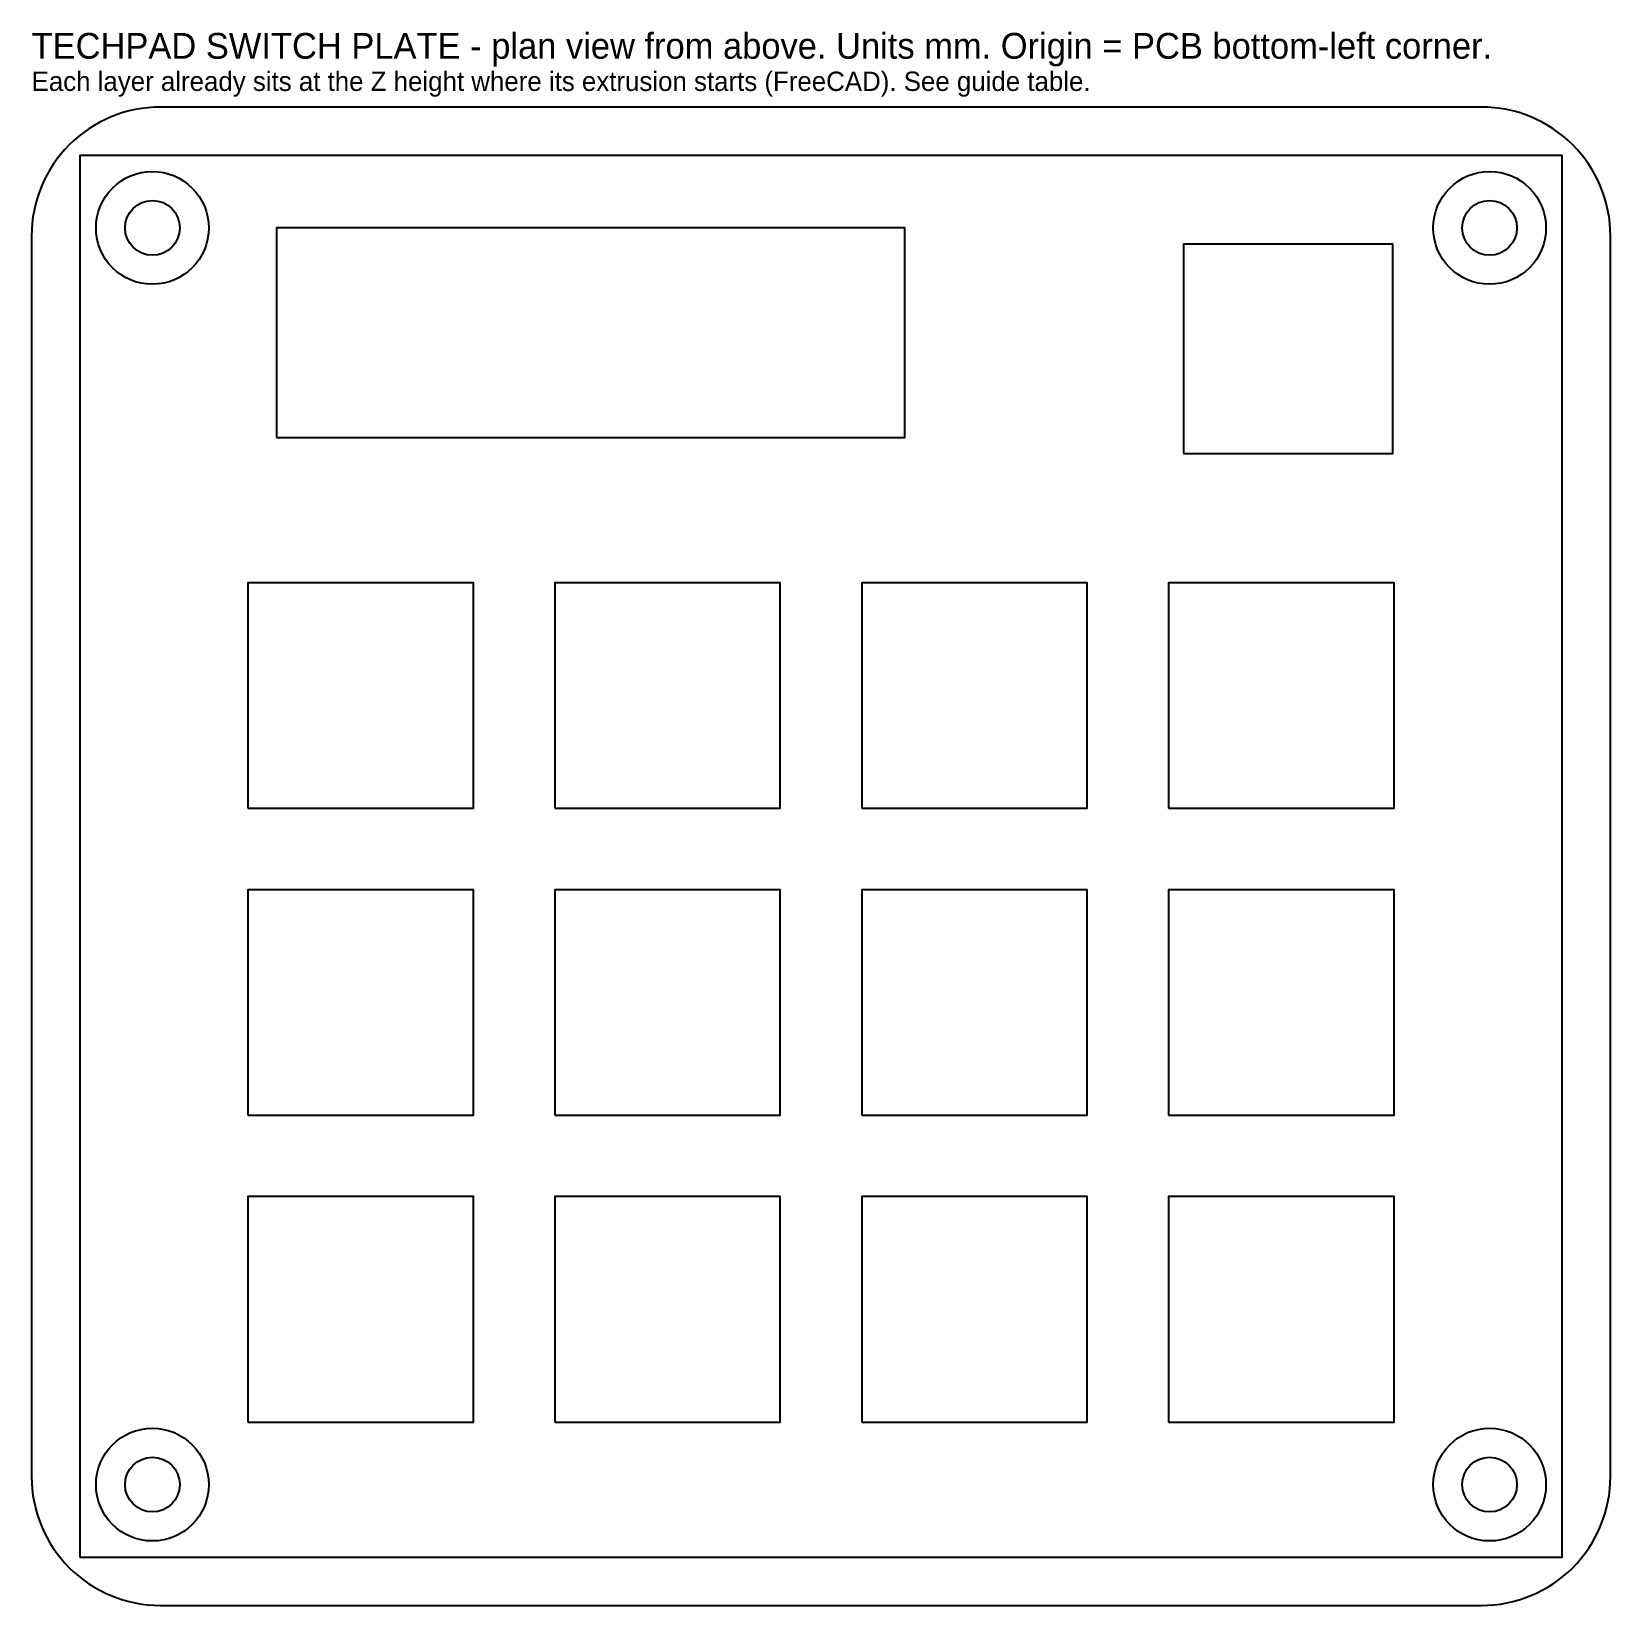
# Model space of a CAD drawing. Header units: millimetres. Extents: x -3 to 95, y -3 to 94.7.
import ezdxf

# ---------------------------------------------------------------- set-up
doc = ezdxf.new("R2010")
doc.units = ezdxf.units.MM
for name, color, linetype in [('BOSS', 30, 'Continuous'), ('CUT_ENCODER', 1, 'Continuous'), ('CUT_OLED_MODULE', 1, 'Continuous'), ('CUT_SWITCH', 1, 'Continuous'), ('NOTES', 7, 'Continuous'), ('PLATE_OUTLINE', 7, 'Continuous'), ('REF_PCB', 8, 'Continuous'), ('SCREW_HOLE', 1, 'Continuous')]:
    doc.layers.add(name, color=color, linetype=linetype)

msp = doc.modelspace()

# ---------------------------------------------------------------- linework, layer by layer
at = {"layer": 'BOSS'}
for centre in [(4.5, 82.5, 1.8), (87.5, 82.5, 1.8), (4.5, 4.5, 1.8), (87.5, 4.5, 1.8)]:
    msp.add_circle(centre, 3.5, dxfattribs=at)
at = {"layer": 'CUT_ENCODER', "elevation": 5}
msp.add_lwpolyline([(68.5, 68.5), (81.5, 68.5), (81.5, 81.5), (68.5, 81.5)], close=True, dxfattribs=at)
at = {"layer": 'CUT_OLED_MODULE', "elevation": 5}
msp.add_lwpolyline([(12.2, 69.5), (51.2, 69.5), (51.2, 82.5), (12.2, 82.5)], close=True, dxfattribs=at)
at = {"layer": 'CUT_SWITCH', "elevation": 5}
for points in [[(10.425, 46.475), (24.425, 46.475), (24.425, 60.475), (10.425, 60.475)], [(29.475, 46.475), (43.475, 46.475), (43.475, 60.475), (29.475, 60.475)], [(48.525, 46.475), (62.525, 46.475), (62.525, 60.475), (48.525, 60.475)], [(67.575, 46.475), (81.575, 46.475), (81.575, 60.475), (67.575, 60.475)], [(10.425, 27.425), (24.425, 27.425), (24.425, 41.425), (10.425, 41.425)], [(29.475, 27.425), (43.475, 27.425), (43.475, 41.425), (29.475, 41.425)], [(48.525, 27.425), (62.525, 27.425), (62.525, 41.425), (48.525, 41.425)], [(67.575, 27.425), (81.575, 27.425), (81.575, 41.425), (67.575, 41.425)], [(10.425, 8.375), (24.425, 8.375), (24.425, 22.375), (10.425, 22.375)], [(29.475, 8.375), (43.475, 8.375), (43.475, 22.375), (29.475, 22.375)], [(48.525, 8.375), (62.525, 8.375), (62.525, 22.375), (48.525, 22.375)], [(67.575, 8.375), (81.575, 8.375), (81.575, 22.375), (67.575, 22.375)]]:
    msp.add_lwpolyline(points, close=True, dxfattribs=at)
at = {"layer": 'PLATE_OUTLINE', "elevation": 5.1}
msp.add_lwpolyline([(5, -3), (87, -3, 0.414214), (95, 5), (95, 82, 0.414214), (87, 90), (5, 90, 0.414214), (-3, 82), (-3, 5, 0.414214)], format="xyb", close=True, dxfattribs=at)
at = {"layer": 'REF_PCB'}
msp.add_lwpolyline([(0, 0), (92, 0), (92, 87), (0, 87)], close=True, dxfattribs=at)
at = {"layer": 'SCREW_HOLE'}
for centre in [(4.5, 82.5, 1.5), (87.5, 82.5, 1.5), (4.5, 4.5, 1.5), (87.5, 4.5, 1.5)]:
    msp.add_circle(centre, 1.7, dxfattribs=at)

# ---------------------------------------------------------------- texts
at = {"layer": 'NOTES'}
for s, height, p in [('TECHPAD SWITCH PLATE - plan view from above. Units mm. Origin = PCB bottom-left corner.', 1.6, (-3, 93)), ('Each layer already sits at the Z height where its extrusion starts (FreeCAD). See guide table.', 1.2, (-3, 91))]:
    msp.add_text(s, height=height, dxfattribs=at).set_placement(p)

doc.saveas('drawing.dxf')
